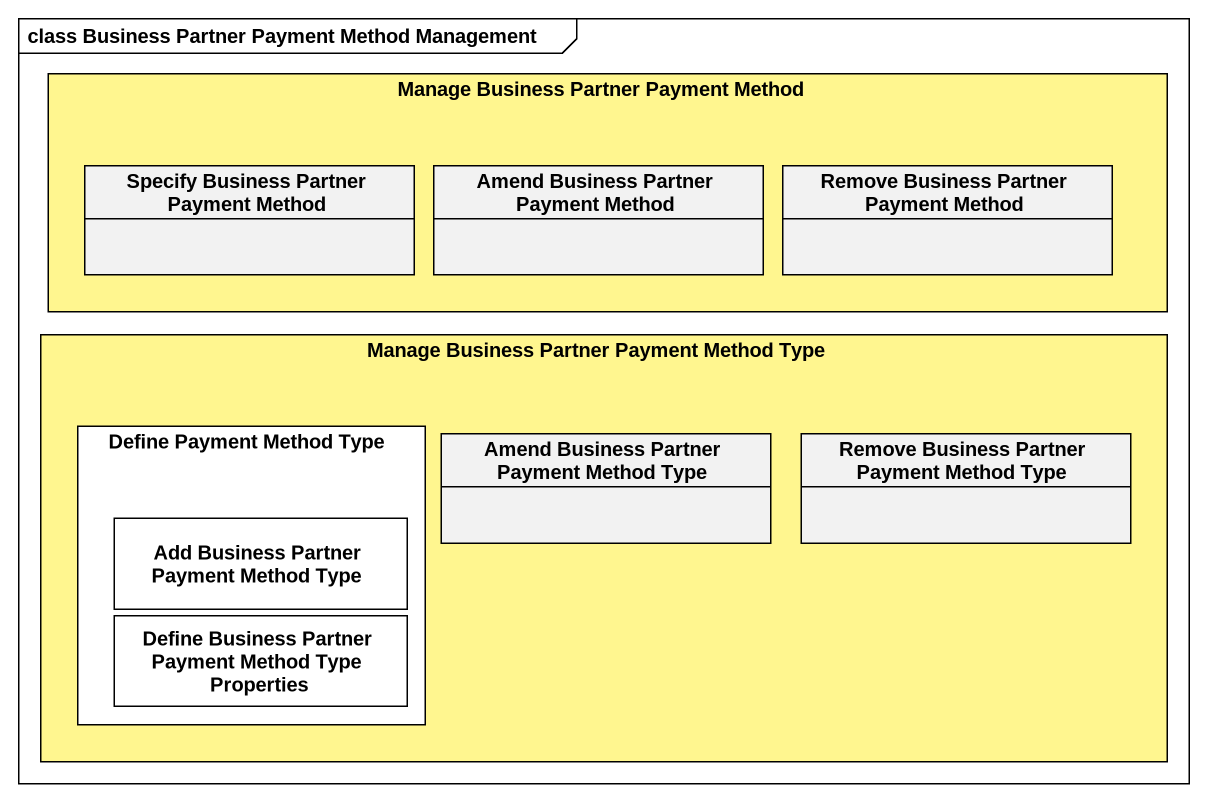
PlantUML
@startuml
mainframe class Business Partner Payment Method Management
hide circle
hide empty members
rectangle "Manage Business Partner Payment Method" as Manage_Business_Partner #FFF68F {
  class "Specify Business Partner Payment Method" as Specify_Business_Partner
  class "Amend Business Partner Payment Method" as Amend_Business_Partner
  class "Remove Business Partner Payment Method" as Remove_Business_Partner
}
rectangle "Manage Business Partner Payment Method Type" as Manage_Business_Partner_2 #FFF68F {
  rectangle "Define Payment Method Type" as Define_Payment_Method_Type {
    class "Add Business Partner Payment Method Type" as Add_Business_Partner #FFFFFF
    class "Define Business Partner Payment Method Type Properties" as Define_Business_Partner #FFFFFF
  }
  class "Amend Business Partner Payment Method Type" as Amend_Business_Partner_2
  class "Remove Business Partner Payment Method Type" as Remove_Business_Partner_2
}
@enduml
